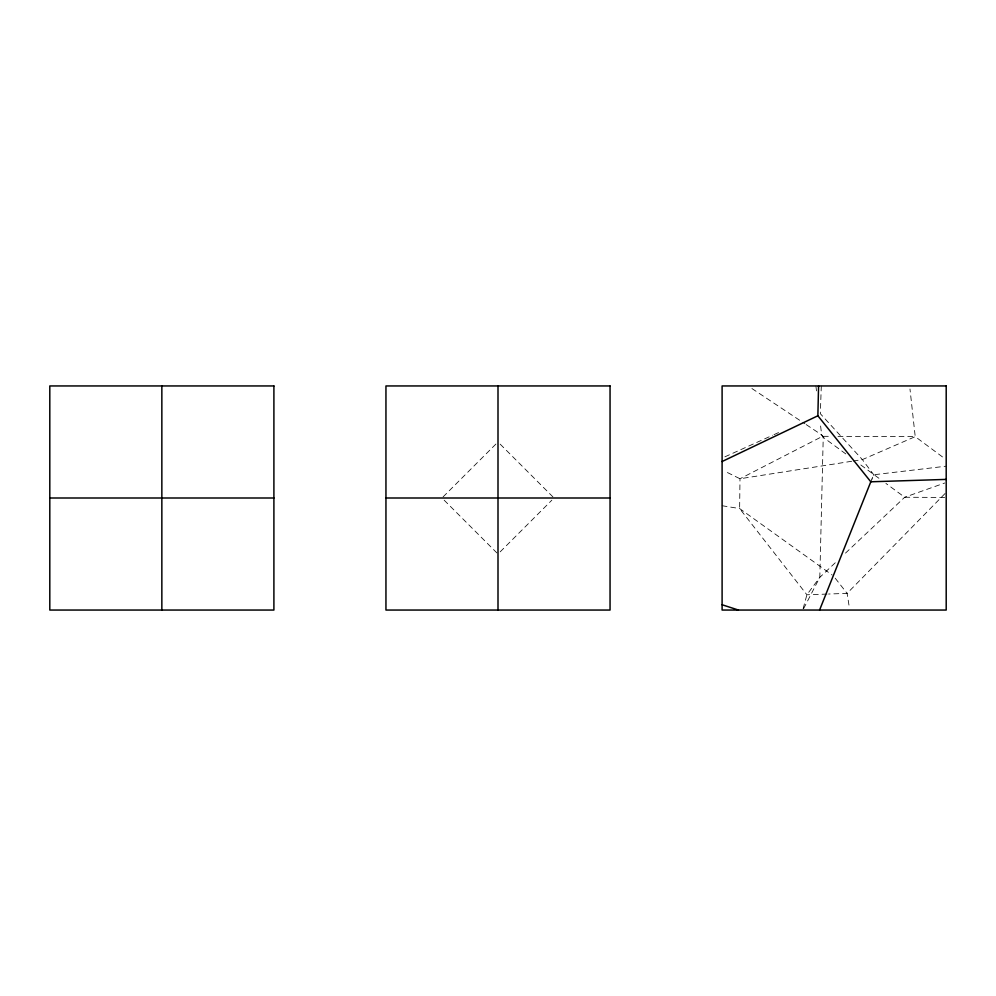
<?xml version="1.0" encoding="UTF-8"?>
<svg xmlns="http://www.w3.org/2000/svg" width="996" height="996" viewBox="0 0 996 996"><rect width="100%" height="100%" fill="white"/><g stroke="black" fill="none" stroke-linecap="round" stroke-linejoin="round"><path stroke-width="0.75" stroke-dasharray="4.98 3.74" d="M821.302 385.95L820.331 413.701L862.362 459.604L873.729 474.756L871.998 479.088M803.137 608.656L806.897 594.774L819.808 577.344L836.565 561.532M870.803 481.79L873.729 474.756L946.2 466.178M803.585 608.693L819.808 577.344L823.231 437.331L821.663 434.891L806.162 424.582M945.117 493.468L847.11 593.379L828.548 594.027M443.071 496.904L496.904 443.071M500.191 551.834L551.834 500.191M845.504 553.104L904.704 497.241L944.768 482.998M724.901 456.828L772.622 435.264M774.017 434.63L781.038 431.455M851.655 461.285L739.991 478.752L724.851 471.282M853.186 461.036L862.362 459.604L915.224 436.646L944.955 458.758M827.004 594.077L806.897 594.774L739.63 508.558L739.991 478.752L822.559 436.31L831.834 436.335M838.01 436.36L915.224 436.646L909.983 389.025M944.669 497.452L904.704 497.241L885.905 483.409M722.1 505.731L739.63 508.558L832.133 574.978M751.918 388.527L804.868 423.723M845.791 453.915L823.231 437.331L821.663 434.891L820.218 422.653M860.83 464.983L880.887 479.723M500.191 444.166L552.929 496.904M444.166 500.191L496.904 552.929M835.221 578.215L847.11 593.379L849.513 608.531M815.898 385.95L816.807 393.594"/><path stroke-width="1.49" d="M946.2 479.4L870.803 481.79L817.865 415.78L818.575 385.95M819.583 610.05L870.803 481.79M722.1 461.522L817.865 415.78M49.8 498L273.9 498M385.95 498L610.05 498M722.1 604.746L738.434 610.05M498 385.95L498 610.05M161.85 385.95L161.85 610.05M273.9 385.95L49.8 385.95L49.8 610.05L273.9 610.05L273.9 385.95M610.05 385.95L385.95 385.95L385.95 610.05L610.05 610.05L610.05 385.95M946.2 385.95L722.1 385.95L722.1 610.05L946.2 610.05L946.2 385.95"/></g></svg>
